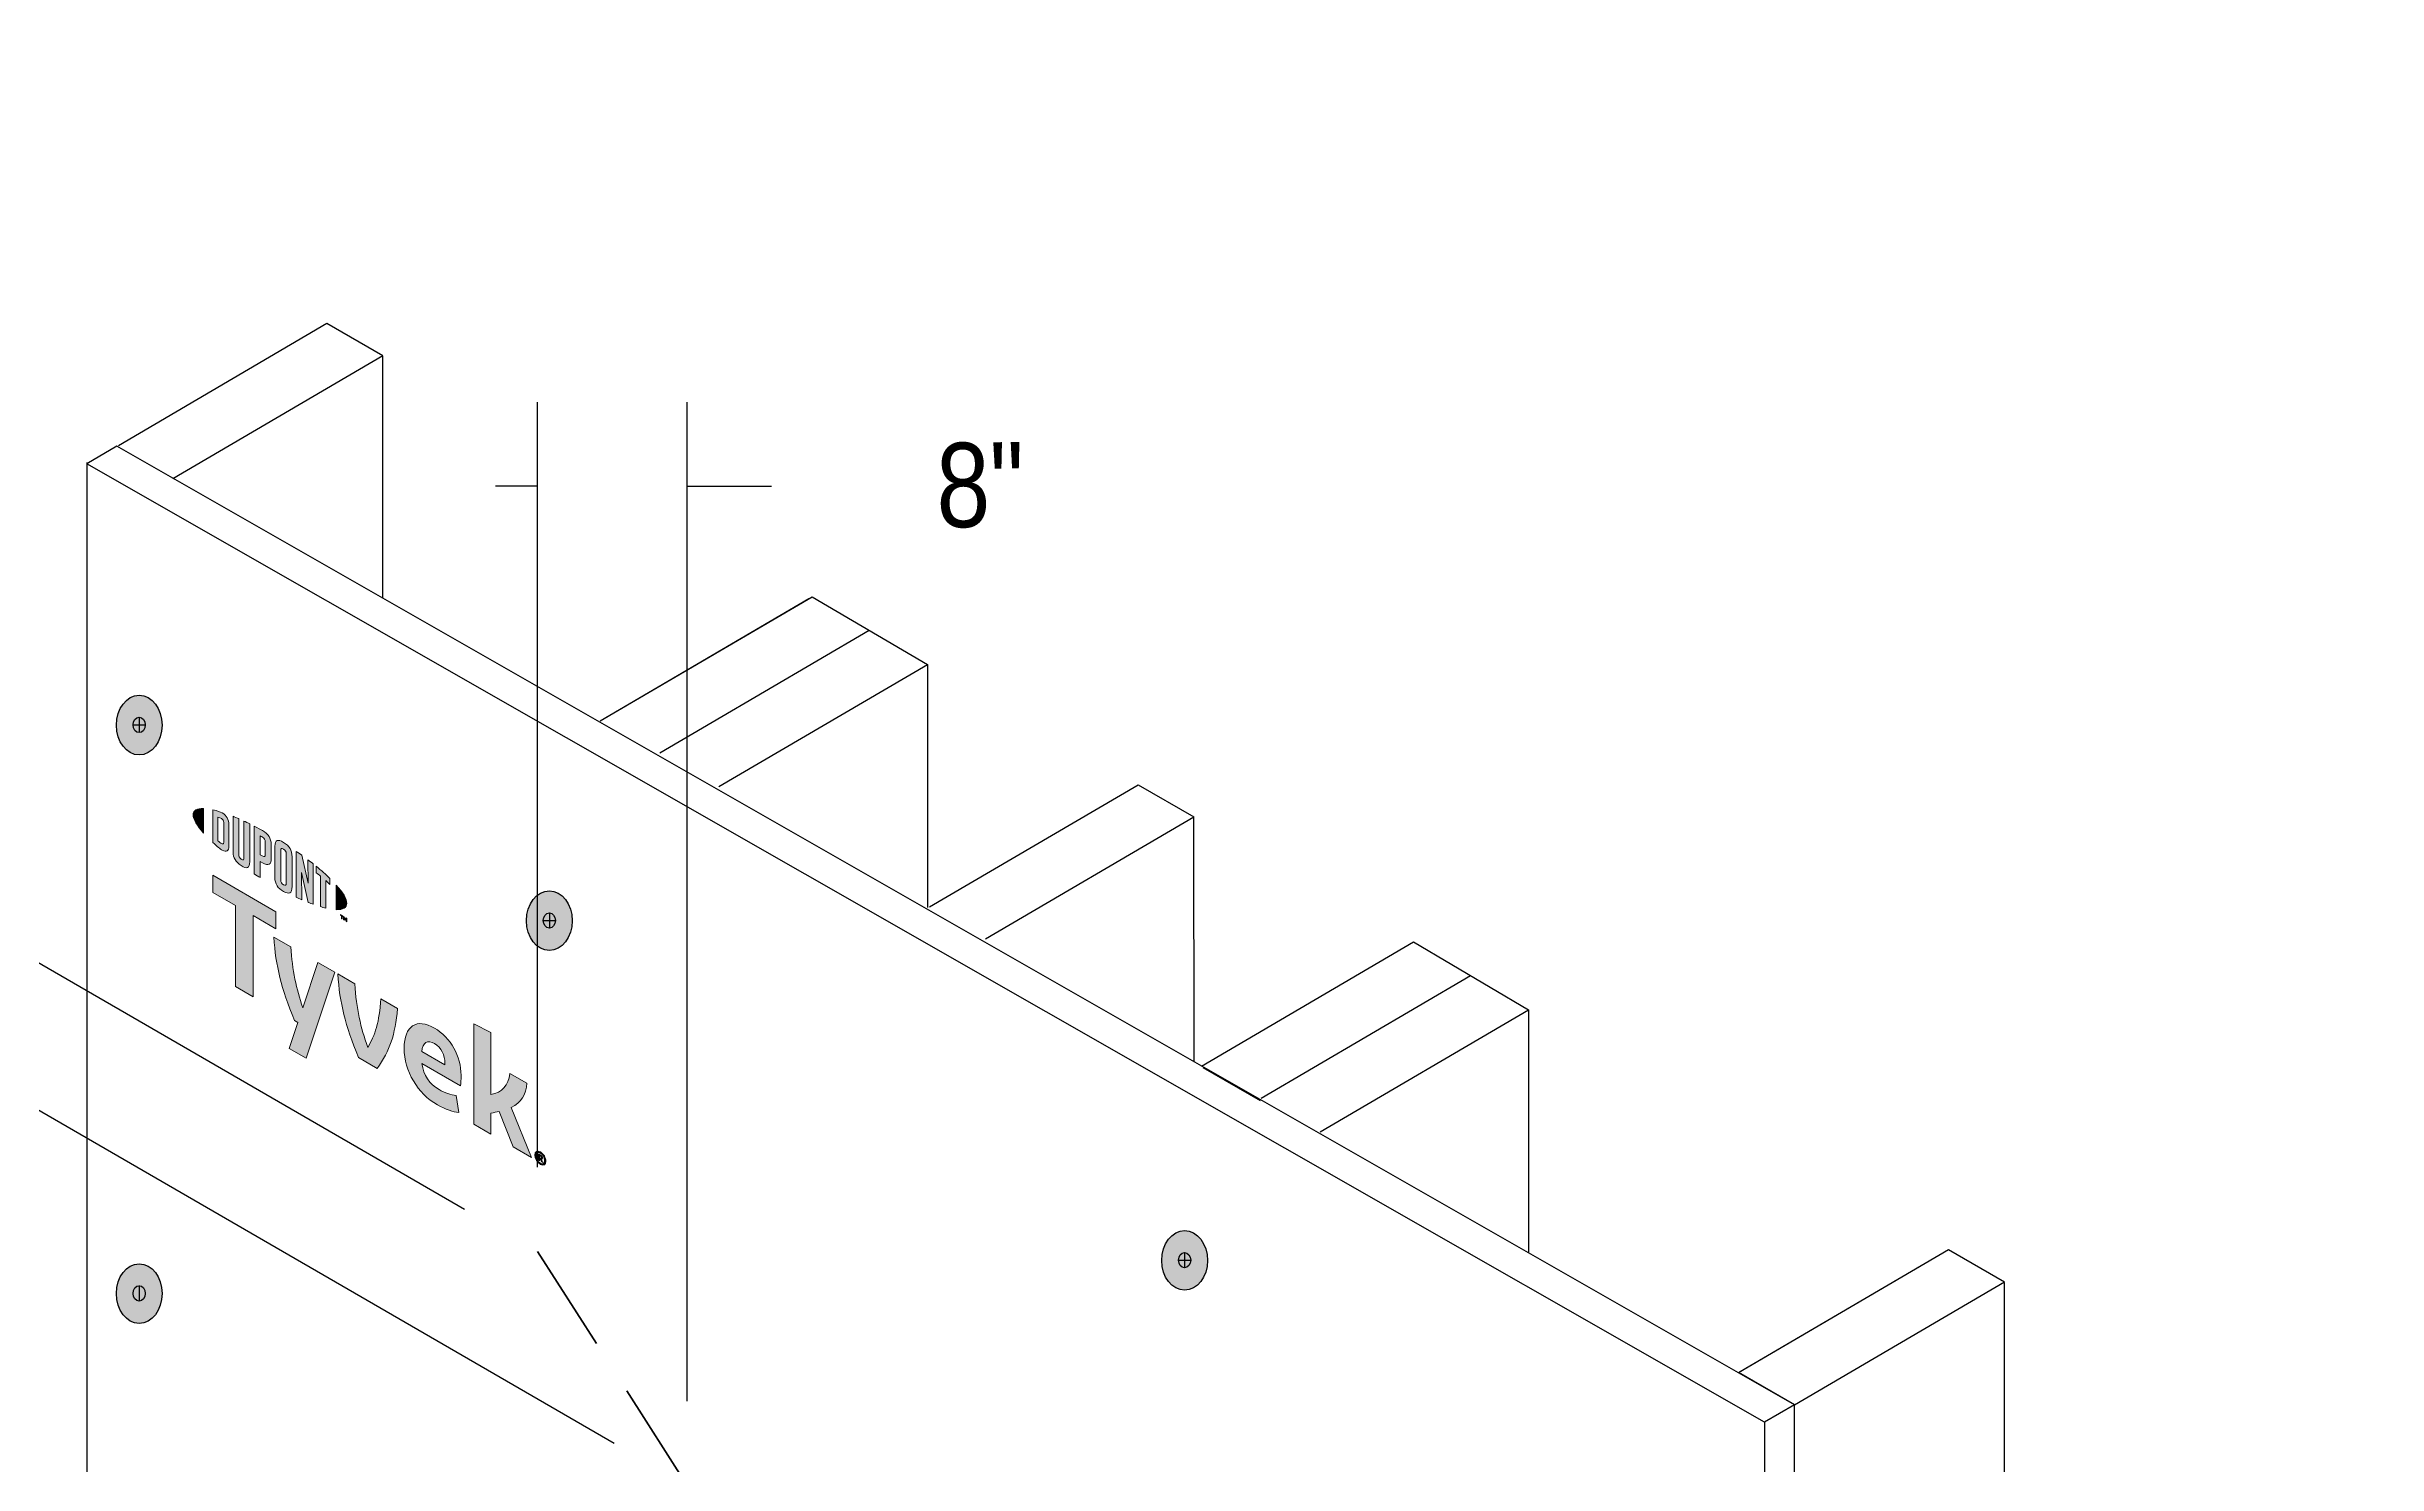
# Model space of a CAD drawing. Extents: x -1328 to 5679, y -4611 to 1603.
# Drawn here: x -222.3 to 151.1, y 139.9 to 367 of the extents above; entities that cross this region are included whole.
import ezdxf

# ---------------------------------------------------------------- set-up
doc = ezdxf.new("R2010")
doc.units = 0
doc.header["$MEASUREMENT"] = 0
doc.linetypes.add('AI-Linetype-0', pattern=[27.003948, 18.002632, -9.001316])
doc.linetypes.add('AI-Linetype-2', pattern=[27.003948, 18.002632, -9.001316])
for name, color, linetype, lineweight in [('G-ANNO-TTLB', 7, 'Continuous', 0), ('TYVEK', 7, 'Continuous', 0), ('X-REF - TRACED', 7, 'Continuous', 0)]:
    doc.layers.add(name, color=color, linetype=linetype, lineweight=lineweight)

# ---------------------------------------------------------------- blocks, each defined once
blk = doc.blocks.new('Block_52')
at = {"layer": 'TYVEK', "color": 1, "lineweight": 25, "true_color": 0xff0000}
for p, q in [((-273.89, 249.29), (-273.89, 294.35)), ((-155.35, 180.71), (-287.39, 257.1)), ((-131.36, 143.23), (-287.39, 233.49)), ((-273.89, 225.68), (-273.89, 218.93))]:
    blk.add_line(p, q, dxfattribs=at)
at = {"layer": 'TYVEK', "insert": (-246.85, 287.55), "char_height": 0.2, "attachment_point": 7, "rotation": 0.9999}
blk.add_mtext('\\C1;\\c255;\\FArial Narrow|b0|i0|c1;\\H13.502008;\\W1.000002;8"', dxfattribs=at)
blk = doc.blocks.new('Block_53')
at = {"layer": 'TYVEK', "color": 1, "lineweight": 25, "true_color": 0xff0000}
for p, q in [((-143.66, 187.46), (-143.66, 310.03)), ((-119.67, 149.97), (-119.67, 310.03)), ((-143.66, 296.53), (-150.41, 296.53)), ((-119.67, 296.53), (-106.17, 296.53))]:
    blk.add_line(p, q, dxfattribs=at)
at = {"layer": 'TYVEK', "insert": (-79.65, 289.73), "char_height": 0.2, "attachment_point": 7, "rotation": 0.9999}
blk.add_mtext('\\C1;\\c255;\\FArial Narrow|b0|i0|c1;\\H13.502008;\\W1.000002;8"', dxfattribs=at)
blk = doc.blocks.new('Block_76')
at = {"layer": 'TYVEK', "true_color": 0x003b71, "transparency": 33554687}
h = blk.add_hatch(color=156, dxfattribs=at)
h.dxf.hatch_style = 2
edge = h.paths.add_edge_path()
edge.add_ellipse((-207.48, 258.28), major_axis=(0, 4.78), ratio=0.766948, start_angle=0, end_angle=360)
h = blk.add_hatch(color=156, dxfattribs=at)
h.dxf.hatch_style = 2
edge = h.paths.add_edge_path()
edge.add_ellipse((-141.77, 226.96), major_axis=(0, 4.78), ratio=0.766948, start_angle=0, end_angle=360)
h = blk.add_hatch(color=156, dxfattribs=at)
h.dxf.hatch_style = 2
edge = h.paths.add_edge_path()
edge.add_ellipse((-39.98, 172.54), major_axis=(0, 4.78), ratio=0.766948, start_angle=0, end_angle=360)
h = blk.add_hatch(color=156, dxfattribs=at)
h.dxf.hatch_style = 2
edge = h.paths.add_edge_path()
edge.add_ellipse((-207.48, 167.23), major_axis=(0, 4.78), ratio=0.766948, start_angle=0, end_angle=360)
at = {"layer": 'TYVEK', "color": 18, "lineweight": 25, "true_color": 0x080808}
for p, q in [((-208.46, 258.31), (-206.51, 258.31)), ((-207.48, 259.55), (-207.48, 257.08)), ((-141.77, 228.22), (-141.77, 225.75)), ((-142.74, 226.99), (-140.8, 226.99)), ((-40.95, 172.57), (-39, 172.57)), ((-39.98, 173.8), (-39.98, 171.34)), ((-207.48, 168.5), (-207.48, 166.03))]:
    blk.add_line(p, q, dxfattribs=at)
at = {"layer": 'TYVEK', "color": 18, "lineweight": 25, "true_color": 0x000000}
for centre in [(-207.48, 258.28), (-141.77, 226.96), (-39.98, 172.54), (-207.48, 167.23)]:
    blk.add_ellipse(centre, major_axis=(0, 4.78), ratio=0.766948, dxfattribs=at)
at = {"layer": 'TYVEK', "color": 18, "lineweight": 25, "true_color": 0x080808}
for centre in [(-207.48, 258.31), (-141.77, 226.99), (-39.98, 172.57), (-207.48, 167.26)]:
    blk.add_ellipse(centre, major_axis=(0, 1.23), ratio=0.788846, dxfattribs=at)
blk = doc.blocks.new('Block_310')
at = {"layer": 'X-REF - TRACED', "true_color": 0x848484, "transparency": 33554687}
h = blk.add_hatch(color=252, dxfattribs=at)
h.dxf.hatch_style = 2
edge = h.paths.add_edge_path()
edge.add_spline(control_points=[(-198.84, 243.94), (-198.84, 243.22), (-198.23, 242.19), (-197.16, 240.99), (-197.16, 240.99), (-197.16, 244.93), (-197.16, 244.93), (-198.23, 244.97), (-198.84, 244.65), (-198.84, 243.94)], knot_values=[0, 0, 0, 0, 1, 1, 1, 2, 2, 2, 3, 3, 3, 3], degree=3, periodic=0)
h = blk.add_hatch(color=252, dxfattribs=at)
h.dxf.hatch_style = 2
edge = h.paths.add_edge_path()
edge.add_spline(control_points=[(-193.95, 239.51), (-193.95, 239.2), (-194.11, 239.19), (-194.3, 239.3), (-194.45, 239.39), (-194.68, 239.58), (-194.86, 239.75), (-194.86, 239.75), (-194.86, 243.52), (-194.86, 243.52), (-194.68, 243.47), (-194.45, 243.4), (-194.3, 243.31), (-194.11, 243.2), (-193.95, 243.01), (-193.95, 242.71), (-193.95, 242.71), (-193.95, 239.51), (-193.95, 239.51)], knot_values=[0, 0, 0, 0, 1, 1, 1, 2, 2, 2, 3, 3, 3, 4, 4, 4, 5, 5, 5, 6, 6, 6, 6], degree=3, periodic=0)
edge = h.paths.add_edge_path()
edge.add_spline(control_points=[(-194.18, 244.22), (-194.48, 244.4), (-194.91, 244.54), (-195.68, 244.72), (-195.68, 244.72), (-195.68, 239.49), (-195.68, 239.49), (-195, 238.86), (-194.48, 238.42), (-194.18, 238.25), (-193.49, 237.85), (-193.1, 238.11), (-193.1, 238.88), (-193.1, 238.88), (-193.1, 242.35), (-193.1, 242.35), (-193.1, 243.12), (-193.49, 243.83), (-194.18, 244.22)], knot_values=[0, 0, 0, 0, 1, 1, 1, 2, 2, 2, 3, 3, 3, 4, 4, 4, 5, 5, 5, 6, 6, 6, 6], degree=3, periodic=0)
h = blk.add_hatch(color=252, dxfattribs=at)
h.dxf.hatch_style = 2
edge = h.paths.add_edge_path()
edge.add_spline(control_points=[(-190.71, 237.02), (-190.71, 236.72), (-190.8, 236.58), (-191.13, 236.82), (-191.45, 237.05), (-191.54, 237.25), (-191.54, 237.61), (-191.54, 237.61), (-191.54, 243.3), (-191.54, 243.3), (-191.76, 243.4), (-192.24, 243.6), (-192.44, 243.68), (-192.44, 243.68), (-192.44, 237.93), (-192.44, 237.93), (-192.44, 237.01), (-192.05, 236.43), (-191.13, 235.78), (-190.29, 235.18), (-189.77, 235.37), (-189.77, 236.39), (-189.77, 236.39), (-189.77, 242.47), (-189.77, 242.47), (-189.95, 242.56), (-190.53, 242.83), (-190.71, 242.92), (-190.71, 242.92), (-190.71, 237.02), (-190.71, 237.02)], knot_values=[0, 0, 0, 0, 1, 1, 1, 2, 2, 2, 3, 3, 3, 4, 4, 4, 5, 5, 5, 6, 6, 6, 7, 7, 7, 8, 8, 8, 9, 9, 9, 10, 10, 10, 10], degree=3, periodic=0)
h = blk.add_hatch(color=252, dxfattribs=at)
h.dxf.hatch_style = 2
edge = h.paths.add_edge_path()
edge.add_spline(control_points=[(-187.29, 237.55), (-187.29, 237.22), (-187.39, 237.11), (-187.77, 237.33), (-187.77, 237.33), (-188.1, 237.52), (-188.1, 237.52), (-188.1, 237.52), (-188.1, 240.54), (-188.1, 240.54), (-187.96, 240.46), (-187.88, 240.42), (-187.79, 240.37), (-187.38, 240.13), (-187.29, 239.9), (-187.29, 239.56), (-187.29, 239.56), (-187.29, 237.55), (-187.29, 237.55)], knot_values=[0, 0, 0, 0, 1, 1, 1, 2, 2, 2, 3, 3, 3, 4, 4, 4, 5, 5, 5, 6, 6, 6, 6], degree=3, periodic=0)
edge = h.paths.add_edge_path()
edge.add_spline(control_points=[(-187.74, 241.4), (-187.9, 241.5), (-188.49, 241.82), (-189.04, 242.1), (-189.04, 242.1), (-189.04, 234.44), (-189.04, 234.44), (-188.86, 234.32), (-188.37, 234.01), (-188.1, 233.85), (-188.1, 233.85), (-188.1, 236.45), (-188.1, 236.45), (-188.1, 236.45), (-187.74, 236.24), (-187.74, 236.24), (-186.75, 235.68), (-186.34, 235.95), (-186.34, 236.92), (-186.34, 236.92), (-186.34, 239.17), (-186.34, 239.17), (-186.34, 240.13), (-186.8, 240.87), (-187.74, 241.4)], knot_values=[0, 0, 0, 0, 1, 1, 1, 2, 2, 2, 3, 3, 3, 4, 4, 4, 5, 5, 5, 6, 6, 6, 7, 7, 7, 8, 8, 8, 8], degree=3, periodic=0)
h = blk.add_hatch(color=252, dxfattribs=at)
h.dxf.hatch_style = 2
edge = h.paths.add_edge_path()
edge.add_spline(control_points=[(-183.94, 232.94), (-183.94, 232.64), (-184.03, 232.53), (-184.36, 232.71), (-184.7, 232.9), (-184.8, 233.12), (-184.8, 233.43), (-184.8, 233.43), (-184.8, 238.2), (-184.8, 238.2), (-184.8, 238.52), (-184.7, 238.64), (-184.36, 238.43), (-184.03, 238.23), (-183.94, 238.01), (-183.94, 237.71), (-183.94, 237.71), (-183.94, 232.94), (-183.94, 232.94)], knot_values=[0, 0, 0, 0, 1, 1, 1, 2, 2, 2, 3, 3, 3, 4, 4, 4, 5, 5, 5, 6, 6, 6, 6], degree=3, periodic=0)
edge = h.paths.add_edge_path()
edge.add_spline(control_points=[(-184.36, 239.5), (-185.23, 240.05), (-185.75, 239.91), (-185.75, 238.9), (-185.75, 238.9), (-185.75, 233.89), (-185.75, 233.89), (-185.75, 232.83), (-185.28, 232.12), (-184.36, 231.64), (-183.46, 231.16), (-182.99, 231.28), (-182.99, 232.41), (-182.99, 232.41), (-182.99, 237.19), (-182.99, 237.19), (-182.99, 238.27), (-183.42, 238.9), (-184.36, 239.5)], knot_values=[0, 0, 0, 0, 1, 1, 1, 2, 2, 2, 3, 3, 3, 4, 4, 4, 5, 5, 5, 6, 6, 6, 6], degree=3, periodic=0)
h = blk.add_hatch(color=252, dxfattribs=at)
h.dxf.hatch_style = 2
edge = h.paths.add_edge_path()
edge.add_spline(control_points=[(-180.39, 232.94), (-180.39, 232.94), (-181.43, 237.43), (-181.43, 237.43), (-181.71, 237.64), (-182.06, 237.88), (-182.32, 238.06), (-182.32, 238.06), (-182.32, 230.72), (-182.32, 230.72), (-182.13, 230.63), (-181.66, 230.42), (-181.42, 230.31), (-181.42, 230.31), (-181.49, 234.68), (-181.49, 234.68), (-181.49, 234.68), (-180.39, 229.89), (-180.39, 229.89), (-180.16, 229.8), (-179.81, 229.67), (-179.59, 229.59), (-179.59, 229.59), (-179.59, 236.04), (-179.59, 236.04), (-179.82, 236.23), (-180.25, 236.56), (-180.46, 236.71), (-180.46, 236.71), (-180.39, 232.94), (-180.39, 232.94)], knot_values=[0, 0, 0, 0, 1, 1, 1, 2, 2, 2, 3, 3, 3, 4, 4, 4, 5, 5, 5, 6, 6, 6, 7, 7, 7, 8, 8, 8, 9, 9, 9, 10, 10, 10, 10], degree=3, periodic=0)
h = blk.add_hatch(color=252, dxfattribs=at)
h.dxf.hatch_style = 2
edge = h.paths.add_edge_path()
edge.add_spline(control_points=[(-179.13, 234.64), (-178.89, 234.46), (-178.67, 234.28), (-178.44, 234.09), (-178.44, 234.09), (-178.44, 229.21), (-178.44, 229.21), (-178.24, 229.15), (-177.86, 229.04), (-177.6, 228.98), (-177.6, 228.98), (-177.6, 233.38), (-177.6, 233.38), (-177.36, 233.16), (-177.13, 232.96), (-176.92, 232.77), (-176.92, 232.77), (-176.92, 233.71), (-176.92, 233.71), (-177.58, 234.36), (-178.29, 234.99), (-179.13, 235.67), (-179.13, 235.67), (-179.13, 234.64), (-179.13, 234.64)], knot_values=[0, 0, 0, 0, 1, 1, 1, 2, 2, 2, 3, 3, 3, 4, 4, 4, 5, 5, 5, 6, 6, 6, 7, 7, 7, 8, 8, 8, 8], degree=3, periodic=0)
h = blk.add_hatch(color=252, dxfattribs=at)
h.dxf.hatch_style = 2
edge = h.paths.add_edge_path()
edge.add_spline(control_points=[(-174.23, 229.73), (-174.23, 229.01), (-174.84, 228.69), (-175.91, 228.72), (-175.91, 228.72), (-175.91, 232.66), (-175.91, 232.66), (-174.84, 231.47), (-174.23, 230.45), (-174.23, 229.73)], knot_values=[0, 0, 0, 0, 1, 1, 1, 2, 2, 2, 3, 3, 3, 3], degree=3, periodic=0)
h = blk.add_hatch(color=252, dxfattribs=at)
h.dxf.hatch_style = 2
edge = h.paths.add_edge_path()
edge.add_spline(control_points=[(-174.73, 227.65), (-174.73, 227.65), (-174.63, 227.59), (-174.63, 227.59), (-174.63, 227.59), (-174.48, 227.23), (-174.48, 227.23), (-174.48, 227.23), (-174.33, 227.41), (-174.33, 227.41), (-174.33, 227.41), (-174.23, 227.36), (-174.23, 227.36), (-174.23, 227.36), (-174.23, 226.79), (-174.23, 226.79), (-174.23, 226.79), (-174.32, 226.84), (-174.32, 226.84), (-174.32, 226.84), (-174.32, 227.25), (-174.32, 227.25), (-174.32, 227.25), (-174.48, 227.06), (-174.48, 227.06), (-174.48, 227.06), (-174.49, 227.07), (-174.49, 227.07), (-174.49, 227.07), (-174.64, 227.43), (-174.64, 227.43), (-174.64, 227.43), (-174.64, 227.02), (-174.64, 227.02), (-174.64, 227.02), (-174.73, 227.08), (-174.73, 227.08), (-174.73, 227.08), (-174.73, 227.65), (-174.73, 227.65)], knot_values=[0, 0, 0, 0, 1, 1, 1, 2, 2, 2, 3, 3, 3, 4, 4, 4, 5, 5, 5, 6, 6, 6, 7, 7, 7, 8, 8, 8, 9, 9, 9, 10, 10, 10, 11, 11, 11, 12, 12, 12, 13, 13, 13, 13], degree=3, periodic=0)
edge = h.paths.add_edge_path()
edge.add_spline(control_points=[(-175.08, 227.75), (-175.08, 227.75), (-175.24, 227.84), (-175.24, 227.84), (-175.24, 227.84), (-175.24, 227.94), (-175.24, 227.94), (-175.24, 227.94), (-174.84, 227.71), (-174.84, 227.71), (-174.84, 227.71), (-174.84, 227.61), (-174.84, 227.61), (-174.84, 227.61), (-174.99, 227.7), (-174.99, 227.7), (-174.99, 227.7), (-174.99, 227.23), (-174.99, 227.23), (-174.99, 227.23), (-175.08, 227.28), (-175.08, 227.28), (-175.08, 227.28), (-175.08, 227.75), (-175.08, 227.75)], knot_values=[0, 0, 0, 0, 1, 1, 1, 2, 2, 2, 3, 3, 3, 4, 4, 4, 5, 5, 5, 6, 6, 6, 7, 7, 7, 8, 8, 8, 8], degree=3, periodic=0)
at = {"layer": 'X-REF - TRACED'}
for points, knots in [([(-198.84, 243.94), (-198.84, 243.22), (-198.23, 242.19), (-197.16, 240.99), (-197.16, 240.99), (-197.16, 244.93), (-197.16, 244.93), (-198.23, 244.97), (-198.84, 244.65), (-198.84, 243.94)], [0, 0, 0, 0, 1, 1, 1, 2, 2, 2, 3, 3, 3, 3]), ([(-194.18, 244.22), (-194.48, 244.4), (-194.91, 244.54), (-195.68, 244.72), (-195.68, 244.72), (-195.68, 239.49), (-195.68, 239.49), (-195, 238.86), (-194.48, 238.42), (-194.18, 238.25), (-193.49, 237.85), (-193.1, 238.11), (-193.1, 238.88), (-193.1, 238.88), (-193.1, 242.35), (-193.1, 242.35), (-193.1, 243.12), (-193.49, 243.83), (-194.18, 244.22)], [0, 0, 0, 0, 1, 1, 1, 2, 2, 2, 3, 3, 3, 4, 4, 4, 5, 5, 5, 6, 6, 6, 6]), ([(-193.95, 239.51), (-193.95, 239.2), (-194.11, 239.19), (-194.3, 239.3), (-194.45, 239.39), (-194.68, 239.58), (-194.86, 239.75), (-194.86, 239.75), (-194.86, 243.52), (-194.86, 243.52), (-194.68, 243.47), (-194.45, 243.4), (-194.3, 243.31), (-194.11, 243.2), (-193.95, 243.01), (-193.95, 242.71), (-193.95, 242.71), (-193.95, 239.51), (-193.95, 239.51)], [0, 0, 0, 0, 1, 1, 1, 2, 2, 2, 3, 3, 3, 4, 4, 4, 5, 5, 5, 6, 6, 6, 6]), ([(-190.71, 237.02), (-190.71, 236.72), (-190.8, 236.58), (-191.13, 236.82), (-191.45, 237.05), (-191.54, 237.25), (-191.54, 237.61), (-191.54, 237.61), (-191.54, 243.3), (-191.54, 243.3), (-191.76, 243.4), (-192.24, 243.6), (-192.44, 243.68), (-192.44, 243.68), (-192.44, 237.93), (-192.44, 237.93), (-192.44, 237.01), (-192.05, 236.43), (-191.13, 235.78), (-190.29, 235.18), (-189.77, 235.37), (-189.77, 236.39), (-189.77, 236.39), (-189.77, 242.47), (-189.77, 242.47), (-189.95, 242.56), (-190.53, 242.83), (-190.71, 242.92), (-190.71, 242.92), (-190.71, 237.02), (-190.71, 237.02)], [0, 0, 0, 0, 1, 1, 1, 2, 2, 2, 3, 3, 3, 4, 4, 4, 5, 5, 5, 6, 6, 6, 7, 7, 7, 8, 8, 8, 9, 9, 9, 10, 10, 10, 10]), ([(-187.74, 241.4), (-187.9, 241.5), (-188.49, 241.82), (-189.04, 242.1), (-189.04, 242.1), (-189.04, 234.44), (-189.04, 234.44), (-188.86, 234.32), (-188.37, 234.01), (-188.1, 233.85), (-188.1, 233.85), (-188.1, 236.45), (-188.1, 236.45), (-188.1, 236.45), (-187.74, 236.24), (-187.74, 236.24), (-186.75, 235.68), (-186.34, 235.95), (-186.34, 236.92), (-186.34, 236.92), (-186.34, 239.17), (-186.34, 239.17), (-186.34, 240.13), (-186.8, 240.87), (-187.74, 241.4)], [0, 0, 0, 0, 1, 1, 1, 2, 2, 2, 3, 3, 3, 4, 4, 4, 5, 5, 5, 6, 6, 6, 7, 7, 7, 8, 8, 8, 8]), ([(-187.29, 237.55), (-187.29, 237.22), (-187.39, 237.11), (-187.77, 237.33), (-187.77, 237.33), (-188.1, 237.52), (-188.1, 237.52), (-188.1, 237.52), (-188.1, 240.54), (-188.1, 240.54), (-187.96, 240.46), (-187.88, 240.42), (-187.79, 240.37), (-187.38, 240.13), (-187.29, 239.9), (-187.29, 239.56), (-187.29, 239.56), (-187.29, 237.55), (-187.29, 237.55)], [0, 0, 0, 0, 1, 1, 1, 2, 2, 2, 3, 3, 3, 4, 4, 4, 5, 5, 5, 6, 6, 6, 6]), ([(-184.36, 239.5), (-185.23, 240.05), (-185.75, 239.91), (-185.75, 238.9), (-185.75, 238.9), (-185.75, 233.89), (-185.75, 233.89), (-185.75, 232.83), (-185.28, 232.12), (-184.36, 231.64), (-183.46, 231.16), (-182.99, 231.28), (-182.99, 232.41), (-182.99, 232.41), (-182.99, 237.19), (-182.99, 237.19), (-182.99, 238.27), (-183.42, 238.9), (-184.36, 239.5)], [0, 0, 0, 0, 1, 1, 1, 2, 2, 2, 3, 3, 3, 4, 4, 4, 5, 5, 5, 6, 6, 6, 6]), ([(-183.94, 232.94), (-183.94, 232.64), (-184.03, 232.53), (-184.36, 232.71), (-184.7, 232.9), (-184.8, 233.12), (-184.8, 233.43), (-184.8, 233.43), (-184.8, 238.2), (-184.8, 238.2), (-184.8, 238.52), (-184.7, 238.64), (-184.36, 238.43), (-184.03, 238.23), (-183.94, 238.01), (-183.94, 237.71), (-183.94, 237.71), (-183.94, 232.94), (-183.94, 232.94)], [0, 0, 0, 0, 1, 1, 1, 2, 2, 2, 3, 3, 3, 4, 4, 4, 5, 5, 5, 6, 6, 6, 6]), ([(-180.39, 232.94), (-180.39, 232.94), (-181.43, 237.43), (-181.43, 237.43), (-181.71, 237.64), (-182.06, 237.88), (-182.32, 238.06), (-182.32, 238.06), (-182.32, 230.72), (-182.32, 230.72), (-182.13, 230.63), (-181.66, 230.42), (-181.42, 230.31), (-181.42, 230.31), (-181.49, 234.68), (-181.49, 234.68), (-181.49, 234.68), (-180.39, 229.89), (-180.39, 229.89), (-180.16, 229.8), (-179.81, 229.67), (-179.59, 229.59), (-179.59, 229.59), (-179.59, 236.04), (-179.59, 236.04), (-179.82, 236.23), (-180.25, 236.56), (-180.46, 236.71), (-180.46, 236.71), (-180.39, 232.94), (-180.39, 232.94)], [0, 0, 0, 0, 1, 1, 1, 2, 2, 2, 3, 3, 3, 4, 4, 4, 5, 5, 5, 6, 6, 6, 7, 7, 7, 8, 8, 8, 9, 9, 9, 10, 10, 10, 10]), ([(-179.13, 234.64), (-178.89, 234.46), (-178.67, 234.28), (-178.44, 234.09), (-178.44, 234.09), (-178.44, 229.21), (-178.44, 229.21), (-178.24, 229.15), (-177.86, 229.04), (-177.6, 228.98), (-177.6, 228.98), (-177.6, 233.38), (-177.6, 233.38), (-177.36, 233.16), (-177.13, 232.96), (-176.92, 232.77), (-176.92, 232.77), (-176.92, 233.71), (-176.92, 233.71), (-177.58, 234.36), (-178.29, 234.99), (-179.13, 235.67), (-179.13, 235.67), (-179.13, 234.64), (-179.13, 234.64)], [0, 0, 0, 0, 1, 1, 1, 2, 2, 2, 3, 3, 3, 4, 4, 4, 5, 5, 5, 6, 6, 6, 7, 7, 7, 8, 8, 8, 8]), ([(-174.23, 229.73), (-174.23, 229.01), (-174.84, 228.69), (-175.91, 228.72), (-175.91, 228.72), (-175.91, 232.66), (-175.91, 232.66), (-174.84, 231.47), (-174.23, 230.45), (-174.23, 229.73)], [0, 0, 0, 0, 1, 1, 1, 2, 2, 2, 3, 3, 3, 3]), ([(-175.08, 227.75), (-175.08, 227.75), (-175.24, 227.84), (-175.24, 227.84), (-175.24, 227.84), (-175.24, 227.94), (-175.24, 227.94), (-175.24, 227.94), (-174.84, 227.71), (-174.84, 227.71), (-174.84, 227.71), (-174.84, 227.61), (-174.84, 227.61), (-174.84, 227.61), (-174.99, 227.7), (-174.99, 227.7), (-174.99, 227.7), (-174.99, 227.23), (-174.99, 227.23), (-174.99, 227.23), (-175.08, 227.28), (-175.08, 227.28), (-175.08, 227.28), (-175.08, 227.75), (-175.08, 227.75)], [0, 0, 0, 0, 1, 1, 1, 2, 2, 2, 3, 3, 3, 4, 4, 4, 5, 5, 5, 6, 6, 6, 7, 7, 7, 8, 8, 8, 8]), ([(-174.73, 227.65), (-174.73, 227.65), (-174.63, 227.59), (-174.63, 227.59), (-174.63, 227.59), (-174.48, 227.23), (-174.48, 227.23), (-174.48, 227.23), (-174.33, 227.41), (-174.33, 227.41), (-174.33, 227.41), (-174.23, 227.36), (-174.23, 227.36), (-174.23, 227.36), (-174.23, 226.79), (-174.23, 226.79), (-174.23, 226.79), (-174.32, 226.84), (-174.32, 226.84), (-174.32, 226.84), (-174.32, 227.25), (-174.32, 227.25), (-174.32, 227.25), (-174.48, 227.06), (-174.48, 227.06), (-174.48, 227.06), (-174.49, 227.07), (-174.49, 227.07), (-174.49, 227.07), (-174.64, 227.43), (-174.64, 227.43), (-174.64, 227.43), (-174.64, 227.02), (-174.64, 227.02), (-174.64, 227.02), (-174.73, 227.08), (-174.73, 227.08), (-174.73, 227.08), (-174.73, 227.65), (-174.73, 227.65)], [0, 0, 0, 0, 1, 1, 1, 2, 2, 2, 3, 3, 3, 4, 4, 4, 5, 5, 5, 6, 6, 6, 7, 7, 7, 8, 8, 8, 9, 9, 9, 10, 10, 10, 11, 11, 11, 12, 12, 12, 13, 13, 13, 13])]:
    blk.add_open_spline(points, degree=3, knots=knots, dxfattribs=at)
blk = doc.blocks.new('Block_314')
at = {"layer": 'X-REF - TRACED', "true_color": 0x848484, "transparency": 33554687}
h = blk.add_hatch(color=252, dxfattribs=at)
h.dxf.hatch_style = 2
h.paths.add_polyline_path([(-185.58, 228.4), (-195.68, 234.23), (-195.68, 231.49), (-192.04, 229.39), (-192.04, 216.39), (-189.23, 214.77), (-189.23, 227.77), (-185.58, 225.66)])
h = blk.add_hatch(color=252, dxfattribs=at)
h.dxf.hatch_style = 2
edge = h.paths.add_edge_path()
edge.add_spline(control_points=[(-168.79, 214.46), (-168.97, 210.72), (-169.71, 208.54), (-170.87, 206.67), (-171.99, 209.85), (-172.71, 212.88), (-172.93, 216.85), (-172.93, 216.85), (-175.66, 218.42), (-175.66, 218.42), (-175.36, 213.73), (-174.48, 210.32), (-172.36, 205.03), (-172.36, 205.03), (-169.36, 203.3), (-169.36, 203.3), (-167.32, 206.19), (-166.48, 208.6), (-166.08, 212.9), (-166.08, 212.9), (-168.79, 214.46), (-168.79, 214.46)], knot_values=[0, 0, 0, 0, 1, 1, 1, 2, 2, 2, 3, 3, 3, 4, 4, 4, 5, 5, 5, 6, 6, 6, 7, 7, 7, 7], degree=3, periodic=0)
h = blk.add_hatch(color=252, dxfattribs=at)
h.dxf.hatch_style = 2
edge = h.paths.add_edge_path()
edge.add_spline(control_points=[(-162.22, 206.01), (-162.22, 206.01), (-158.49, 203.86), (-158.49, 203.86), (-158.49, 203.86), (-158.49, 204.13), (-158.49, 204.13), (-158.49, 205.39), (-159.08, 206.65), (-160.16, 207.27), (-161.3, 207.93), (-162.04, 207.44), (-162.22, 206.01)], knot_values=[0, 0, 0, 0, 1, 1, 1, 2, 2, 2, 3, 3, 3, 4, 4, 4, 4], degree=3, periodic=0)
edge = h.paths.add_edge_path()
edge.add_spline(control_points=[(-156.28, 196.24), (-157.14, 196.29), (-158.42, 196.71), (-159.71, 197.46), (-162.87, 199.28), (-165.03, 202.82), (-165.03, 206.55), (-165.03, 210.13), (-163.05, 211.41), (-160.16, 209.75), (-157.59, 208.26), (-155.91, 205.2), (-155.91, 202.19), (-155.91, 201.51), (-155.95, 200.95), (-155.98, 200.52), (-155.98, 200.52), (-162.18, 204.1), (-162.18, 204.1), (-161.93, 202.15), (-161.01, 200.81), (-159.44, 199.91), (-158.48, 199.35), (-157.55, 199.07), (-156.71, 198.98), (-156.71, 198.98), (-156.28, 196.24), (-156.28, 196.24)], knot_values=[0, 0, 0, 0, 1, 1, 1, 2, 2, 2, 3, 3, 3, 4, 4, 4, 5, 5, 5, 6, 6, 6, 7, 7, 7, 8, 8, 8, 9, 9, 9, 9], degree=3, periodic=0)
h = blk.add_hatch(color=252, dxfattribs=at)
h.dxf.hatch_style = 2
edge = h.paths.add_edge_path()
edge.add_spline(control_points=[(-147.88, 197.04), (-147.88, 197.04), (-144.63, 189.02), (-144.63, 189.02), (-144.63, 189.02), (-147.57, 190.72), (-147.57, 190.72), (-147.57, 190.72), (-149.83, 196.4), (-149.83, 196.4), (-150.24, 196.3), (-150.67, 196.22), (-151.14, 196.15), (-151.14, 196.15), (-151.14, 192.78), (-151.14, 192.78), (-151.14, 192.78), (-153.85, 194.34), (-153.85, 194.34), (-153.85, 194.34), (-153.85, 210.46), (-153.85, 210.46), (-153.85, 210.46), (-151.14, 209.06), (-151.14, 209.06), (-151.14, 209.06), (-151.14, 199.14), (-151.14, 199.14), (-149.3, 199.45), (-148.39, 200.5), (-148.08, 202.5), (-148.08, 202.5), (-145.39, 200.95), (-145.39, 200.95), (-145.45, 199.05), (-146.31, 197.82), (-147.88, 197.04)], knot_values=[0, 0, 0, 0, 1, 1, 1, 2, 2, 2, 3, 3, 3, 4, 4, 4, 5, 5, 5, 6, 6, 6, 7, 7, 7, 8, 8, 8, 9, 9, 9, 10, 10, 10, 11, 11, 11, 12, 12, 12, 12], degree=3, periodic=0)
at = {"layer": 'X-REF - TRACED'}
blk.add_lwpolyline([(-185.58, 228.4), (-195.68, 234.23), (-195.68, 231.49), (-192.04, 229.39), (-192.04, 216.39), (-189.23, 214.77), (-189.23, 227.77), (-185.58, 225.66)], close=True, dxfattribs=at)
for points, knots in [([(-168.79, 214.46), (-168.97, 210.72), (-169.71, 208.54), (-170.87, 206.67), (-171.99, 209.85), (-172.71, 212.88), (-172.93, 216.85), (-172.93, 216.85), (-175.66, 218.42), (-175.66, 218.42), (-175.36, 213.73), (-174.48, 210.32), (-172.36, 205.03), (-172.36, 205.03), (-169.36, 203.3), (-169.36, 203.3), (-167.32, 206.19), (-166.48, 208.6), (-166.08, 212.9), (-166.08, 212.9), (-168.79, 214.46), (-168.79, 214.46)], [0, 0, 0, 0, 1, 1, 1, 2, 2, 2, 3, 3, 3, 4, 4, 4, 5, 5, 5, 6, 6, 6, 7, 7, 7, 7]), ([(-156.28, 196.24), (-157.14, 196.29), (-158.42, 196.71), (-159.71, 197.46), (-162.87, 199.28), (-165.03, 202.82), (-165.03, 206.55), (-165.03, 210.13), (-163.05, 211.41), (-160.16, 209.75), (-157.59, 208.26), (-155.91, 205.2), (-155.91, 202.19), (-155.91, 201.51), (-155.95, 200.95), (-155.98, 200.52), (-155.98, 200.52), (-162.18, 204.1), (-162.18, 204.1), (-161.93, 202.15), (-161.01, 200.81), (-159.44, 199.91), (-158.48, 199.35), (-157.55, 199.07), (-156.71, 198.98), (-156.71, 198.98), (-156.28, 196.24), (-156.28, 196.24)], [0, 0, 0, 0, 1, 1, 1, 2, 2, 2, 3, 3, 3, 4, 4, 4, 5, 5, 5, 6, 6, 6, 7, 7, 7, 8, 8, 8, 9, 9, 9, 9]), ([(-147.88, 197.04), (-147.88, 197.04), (-144.63, 189.02), (-144.63, 189.02), (-144.63, 189.02), (-147.57, 190.72), (-147.57, 190.72), (-147.57, 190.72), (-149.83, 196.4), (-149.83, 196.4), (-150.24, 196.3), (-150.67, 196.22), (-151.14, 196.15), (-151.14, 196.15), (-151.14, 192.78), (-151.14, 192.78), (-151.14, 192.78), (-153.85, 194.34), (-153.85, 194.34), (-153.85, 194.34), (-153.85, 210.46), (-153.85, 210.46), (-153.85, 210.46), (-151.14, 209.06), (-151.14, 209.06), (-151.14, 209.06), (-151.14, 199.14), (-151.14, 199.14), (-149.3, 199.45), (-148.39, 200.5), (-148.08, 202.5), (-148.08, 202.5), (-145.39, 200.95), (-145.39, 200.95), (-145.45, 199.05), (-146.31, 197.82), (-147.88, 197.04)], [0, 0, 0, 0, 1, 1, 1, 2, 2, 2, 3, 3, 3, 4, 4, 4, 5, 5, 5, 6, 6, 6, 7, 7, 7, 8, 8, 8, 9, 9, 9, 10, 10, 10, 11, 11, 11, 12, 12, 12, 12]), ([(-162.22, 206.01), (-162.22, 206.01), (-158.49, 203.86), (-158.49, 203.86), (-158.49, 203.86), (-158.49, 204.13), (-158.49, 204.13), (-158.49, 205.39), (-159.08, 206.65), (-160.16, 207.27), (-161.3, 207.93), (-162.04, 207.44), (-162.22, 206.01)], [0, 0, 0, 0, 1, 1, 1, 2, 2, 2, 3, 3, 3, 4, 4, 4, 4])]:
    blk.add_open_spline(points, degree=3, knots=knots, dxfattribs=at)
blk = doc.blocks.new('Block_313')
at = {"layer": 'X-REF - TRACED', "true_color": 0x848484, "transparency": 33554687}
h = blk.add_hatch(color=252, dxfattribs=at)
h.dxf.hatch_style = 2
edge = h.paths.add_edge_path()
edge.add_spline(control_points=[(-178.84, 220.26), (-178.84, 220.26), (-181.27, 213.02), (-181.27, 213.02), (-182.31, 216.05), (-182.98, 218.98), (-183.18, 222.77), (-183.18, 222.77), (-185.91, 224.34), (-185.91, 224.34), (-185.62, 219.65), (-184.73, 216.24), (-182.62, 210.95), (-182.62, 210.95), (-182.07, 210.64), (-182.07, 210.64), (-182.07, 210.64), (-183.46, 206.49), (-183.46, 206.49), (-183.46, 206.49), (-180.75, 204.93), (-180.75, 204.93), (-180.75, 204.93), (-176.14, 218.7), (-176.14, 218.7), (-176.14, 218.7), (-178.84, 220.26), (-178.84, 220.26)], knot_values=[0, 0, 0, 0, 1, 1, 1, 2, 2, 2, 3, 3, 3, 4, 4, 4, 5, 5, 5, 6, 6, 6, 7, 7, 7, 8, 8, 8, 9, 9, 9, 9], degree=3, periodic=0)
at = {"layer": 'X-REF - TRACED'}
blk.add_open_spline([(-178.84, 220.26), (-178.84, 220.26), (-181.27, 213.02), (-181.27, 213.02), (-182.31, 216.05), (-182.98, 218.98), (-183.18, 222.77), (-183.18, 222.77), (-185.91, 224.34), (-185.91, 224.34), (-185.62, 219.65), (-184.73, 216.24), (-182.62, 210.95), (-182.62, 210.95), (-182.07, 210.64), (-182.07, 210.64), (-182.07, 210.64), (-183.46, 206.49), (-183.46, 206.49), (-183.46, 206.49), (-180.75, 204.93), (-180.75, 204.93), (-180.75, 204.93), (-176.14, 218.7), (-176.14, 218.7), (-176.14, 218.7), (-178.84, 220.26), (-178.84, 220.26)], degree=3, knots=[0, 0, 0, 0, 1, 1, 1, 2, 2, 2, 3, 3, 3, 4, 4, 4, 5, 5, 5, 6, 6, 6, 7, 7, 7, 8, 8, 8, 9, 9, 9, 9], dxfattribs=at)
blk.add_blockref('Block_314', (0, 0), dxfattribs=at)
blk = doc.blocks.new('Block_315')
at = {"layer": 'X-REF - TRACED', "true_color": 0x848484, "transparency": 33554687}
h = blk.add_hatch(color=252, dxfattribs=at)
h.dxf.hatch_style = 2
edge = h.paths.add_edge_path()
edge.add_spline(control_points=[(-143.33, 189.33), (-143.33, 189.33), (-143.33, 189.03), (-143.33, 189.03), (-143.33, 189.03), (-143.22, 188.97), (-143.22, 188.97), (-143.11, 188.91), (-143.05, 188.91), (-143.05, 189.02), (-143.05, 189.13), (-143.11, 189.2), (-143.22, 189.26), (-143.22, 189.26), (-143.33, 189.33), (-143.33, 189.33)], knot_values=[0, 0, 0, 0, 1, 1, 1, 2, 2, 2, 3, 3, 3, 4, 4, 4, 5, 5, 5, 5], degree=3, periodic=0)
edge = h.paths.add_edge_path()
edge.add_spline(control_points=[(-143.52, 189.63), (-143.52, 189.63), (-143.22, 189.45), (-143.22, 189.45), (-142.98, 189.32), (-142.87, 189.12), (-142.87, 188.91), (-142.87, 188.77), (-142.92, 188.7), (-143.04, 188.72), (-142.98, 188.55), (-142.9, 188.38), (-142.8, 188.2), (-142.8, 188.2), (-143.03, 188.33), (-143.03, 188.33), (-143.12, 188.5), (-143.18, 188.64), (-143.23, 188.79), (-143.23, 188.79), (-143.33, 188.85), (-143.33, 188.85), (-143.33, 188.85), (-143.33, 188.5), (-143.33, 188.5), (-143.33, 188.5), (-143.52, 188.61), (-143.52, 188.61), (-143.52, 188.61), (-143.52, 189.63), (-143.52, 189.63)], knot_values=[0, 0, 0, 0, 1, 1, 1, 2, 2, 2, 3, 3, 3, 4, 4, 4, 5, 5, 5, 6, 6, 6, 7, 7, 7, 8, 8, 8, 9, 9, 9, 10, 10, 10, 10], degree=3, periodic=0)
edge = h.paths.add_edge_path()
edge.add_spline(control_points=[(-143.21, 189.71), (-143.63, 189.95), (-143.88, 189.81), (-143.88, 189.3), (-143.88, 188.79), (-143.63, 188.38), (-143.21, 188.13), (-142.78, 187.88), (-142.54, 188.02), (-142.54, 188.53), (-142.54, 189.04), (-142.78, 189.46), (-143.21, 189.71)], knot_values=[0, 0, 0, 0, 1, 1, 1, 2, 2, 2, 3, 3, 3, 4, 4, 4, 4], degree=3, periodic=0)
edge = h.paths.add_edge_path()
edge.add_spline(control_points=[(-143.21, 189.91), (-142.68, 189.61), (-142.33, 189.02), (-142.33, 188.41), (-142.33, 187.81), (-142.68, 187.63), (-143.21, 187.93), (-143.74, 188.24), (-144.08, 188.82), (-144.08, 189.42), (-144.08, 190.03), (-143.74, 190.22), (-143.21, 189.91)], knot_values=[0, 0, 0, 0, 1, 1, 1, 2, 2, 2, 3, 3, 3, 4, 4, 4, 4], degree=3, periodic=0)
at = {"layer": 'X-REF - TRACED'}
for points, knots in [([(-143.21, 189.91), (-142.68, 189.61), (-142.33, 189.02), (-142.33, 188.41), (-142.33, 187.81), (-142.68, 187.63), (-143.21, 187.93), (-143.74, 188.24), (-144.08, 188.82), (-144.08, 189.42), (-144.08, 190.03), (-143.74, 190.22), (-143.21, 189.91)], [0, 0, 0, 0, 1, 1, 1, 2, 2, 2, 3, 3, 3, 4, 4, 4, 4]), ([(-143.21, 189.71), (-143.63, 189.95), (-143.88, 189.81), (-143.88, 189.3), (-143.88, 188.79), (-143.63, 188.38), (-143.21, 188.13), (-142.78, 187.88), (-142.54, 188.02), (-142.54, 188.53), (-142.54, 189.04), (-142.78, 189.46), (-143.21, 189.71)], [0, 0, 0, 0, 1, 1, 1, 2, 2, 2, 3, 3, 3, 4, 4, 4, 4]), ([(-143.52, 189.63), (-143.52, 189.63), (-143.22, 189.45), (-143.22, 189.45), (-142.98, 189.32), (-142.87, 189.12), (-142.87, 188.91), (-142.87, 188.77), (-142.92, 188.7), (-143.04, 188.72), (-142.98, 188.55), (-142.9, 188.38), (-142.8, 188.2), (-142.8, 188.2), (-143.03, 188.33), (-143.03, 188.33), (-143.12, 188.5), (-143.18, 188.64), (-143.23, 188.79), (-143.23, 188.79), (-143.33, 188.85), (-143.33, 188.85), (-143.33, 188.85), (-143.33, 188.5), (-143.33, 188.5), (-143.33, 188.5), (-143.52, 188.61), (-143.52, 188.61), (-143.52, 188.61), (-143.52, 189.63), (-143.52, 189.63)], [0, 0, 0, 0, 1, 1, 1, 2, 2, 2, 3, 3, 3, 4, 4, 4, 5, 5, 5, 6, 6, 6, 7, 7, 7, 8, 8, 8, 9, 9, 9, 10, 10, 10, 10]), ([(-143.33, 189.33), (-143.33, 189.33), (-143.33, 189.03), (-143.33, 189.03), (-143.33, 189.03), (-143.22, 188.97), (-143.22, 188.97), (-143.11, 188.91), (-143.05, 188.91), (-143.05, 189.02), (-143.05, 189.13), (-143.11, 189.2), (-143.22, 189.26), (-143.22, 189.26), (-143.33, 189.33), (-143.33, 189.33)], [0, 0, 0, 0, 1, 1, 1, 2, 2, 2, 3, 3, 3, 4, 4, 4, 5, 5, 5, 5])]:
    blk.add_open_spline(points, degree=3, knots=knots, dxfattribs=at)
blk = doc.blocks.new('Block_312')
at = {"layer": 'X-REF - TRACED'}
for name in ['Block_313', 'Block_315']:
    blk.add_blockref(name, (0, 0), dxfattribs=at)
blk = doc.blocks.new('Block_311')
at = {"layer": 'X-REF - TRACED'}
blk.add_blockref('Block_312', (0, 0), dxfattribs=at)
blk = doc.blocks.new('Block_309')
at = {"layer": 'X-REF - TRACED'}
for name in ['Block_310', 'Block_311']:
    blk.add_blockref(name, (0, 0), dxfattribs=at)

msp = doc.modelspace()

# ---------------------------------------------------------------- hatches: boundary and pattern name
at = {"layer": 'G-ANNO-TTLB', "true_color": 0xff00ff, "transparency": 33554687}
h = msp.add_hatch(color=6, dxfattribs=at)
edge = h.paths.add_edge_path()
edge.add_spline(control_points=[(1626, -853.91), (1626, -853.91), (-1303.52, -853.91), (-1303.52, -853.91), (-1303.52, -853.91), (-1303.52, 1603.09), (-1303.52, 1603.09), (-1303.52, 1603.09), (1626, 1603.09), (1626, 1603.09), (1626, 1603.09), (1626, -853.91), (1626, -853.91)], knot_values=[0, 0, 0, 0, 1, 1, 1, 2, 2, 2, 3, 3, 3, 4, 4, 4, 4], degree=3, periodic=0)
edge = h.paths.add_edge_path()
edge.add_spline(control_points=[(-1294.52, 1594.09), (-1294.52, 1594.09), (-1294.52, -844.91), (-1294.52, -844.91), (-1294.52, -844.91), (1617, -844.91), (1617, -844.91), (1617, -844.91), (1617, 1594.09), (1617, 1594.09), (1617, 1594.09), (-1294.52, 1594.09), (-1294.52, 1594.09)], knot_values=[0, 0, 0, 0, 1, 1, 1, 2, 2, 2, 3, 3, 3, 4, 4, 4, 4], degree=3, periodic=0)
edge.add_line((-1294.52, 1594.09), (-1294.52, 1594.09))

# ---------------------------------------------------------------- linework, layer by layer
at = {"layer": 'G-ANNO-TTLB'}
for points in [[(1626, -853.91), (1626, -853.91), (-1303.52, -853.91), (-1303.52, -853.91), (-1303.52, -853.91), (-1303.52, 1603.09), (-1303.52, 1603.09), (-1303.52, 1603.09), (1626, 1603.09), (1626, 1603.09), (1626, 1603.09), (1626, -853.91), (1626, -853.91)], [(-1294.52, 1594.09), (-1294.52, 1594.09), (-1294.52, -844.91), (-1294.52, -844.91), (-1294.52, -844.91), (1617, -844.91), (1617, -844.91), (1617, -844.91), (1617, 1594.09), (1617, 1594.09), (1617, 1594.09), (-1294.52, 1594.09), (-1294.52, 1594.09)]]:
    msp.add_open_spline(points, degree=3, knots=[0, 0, 0, 0, 1, 1, 1, 2, 2, 2, 3, 3, 3, 4, 4, 4, 4], dxfattribs=at)
at = {"layer": 'TYVEK', "color": 33, "lineweight": 25, "true_color": 0xcc9966}
for p, q in [((-210.82, 303.08), (-177.41, 322.65)), ((-210.82, 303.08), (-177.41, 322.65)), ((-177.41, 322.65), (-168.43, 317.47)), ((-202.08, 297.77), (-168.43, 317.47)), ((-168.45, 278.6), (-168.45, 317.34)), ((-133.6, 258.99), (-99.66, 278.85)), ((-133.6, 258.99), (-100.19, 278.55)), ((-99.66, 278.85), (-81.2, 268.01)), ((-124.06, 253.83), (-90.51, 273.47)), ((-114.62, 248.44), (-81.2, 268.01)), ((-81.2, 267.99), (-81.2, 229.07)), ((-80.84, 229.17), (-47.43, 248.74)), ((-47.43, 248.74), (-38.48, 243.6)), ((-71.89, 224.04), (-38.48, 243.6)), ((-38.46, 204.37), (-38.48, 243.6)), ((-37.26, 203.68), (-3.32, 223.55)), ((-3.32, 223.55), (15.14, 212.7)), ((-27.72, 198.52), (5.83, 218.17)), ((-18.27, 193.13), (15.14, 212.7)), ((15.14, 212.69), (15.14, 173.76)), ((49.01, 154.74), (82.42, 174.3)), ((82.42, 174.3), (91.39, 169.12)), ((57.75, 149.43), (91.39, 169.12)), ((91.38, -255.43), (91.38, 169))]:
    msp.add_line(p, q, dxfattribs=at)
at = {"layer": 'TYVEK', "color": 2, "lineweight": 25, "true_color": 0xffff00}
for p, q in [((-211.08, 302.94), (-215.89, 300.15)), ((57.75, 149.43), (-211.08, 302.94)), ((-215.89, 300.15), (-215.89, -122.15)), ((52.94, 146.64), (-215.89, 300.15)), ((57.75, -275), (57.75, 149.43)), ((52.94, 146.64), (52.94, -277.78))]:
    msp.add_line(p, q, dxfattribs=at)
at = {"layer": 'TYVEK', "color": 18, "lineweight": 25, "true_color": 0x000000}
for p, q in [((-215.89, 300.36), (-215.89, -121.88)), ((52.94, 146.64), (-215.89, 300.15)), ((52.94, 146.64), (52.94, -277.78))]:
    msp.add_line(p, q, dxfattribs=at)
at = {"layer": 'TYVEK', "color": 252, "linetype": 'AI-Linetype-0', "lineweight": 25, "true_color": 0x848484}
msp.add_line((-37.08, 203.43), (-27.87, 198.15), dxfattribs=at)
at = {"layer": 'TYVEK', "color": 18, "linetype": 'AI-Linetype-2', "lineweight": 60, "true_color": 0x000000}
msp.add_line((-119.67, 136.47), (-143.66, 173.95), dxfattribs=at)
at = {"layer": 'TYVEK', "color": 165, "lineweight": 25, "true_color": 0x4c5f99}
msp.add_line((57.75, 149.43), (52.94, 146.64), dxfattribs=at)
at = {"layer": 'TYVEK', "color": 33, "lineweight": 25, "true_color": 0xcc9966}
msp.add_lwpolyline([(57.75, 149.43), (48.75, 154.59), (82.41, 174.3), (91.41, 169.13)], dxfattribs=at)

# ---------------------------------------------------------------- block references
at = {"layer": 'TYVEK'}
for name in ['Block_53', 'Block_52', 'Block_76']:
    msp.add_blockref(name, (0, 0), dxfattribs=at)
at = {"layer": 'X-REF - TRACED'}
msp.add_blockref('Block_309', (0, 0), dxfattribs=at)

doc.saveas('drawing.dxf')
